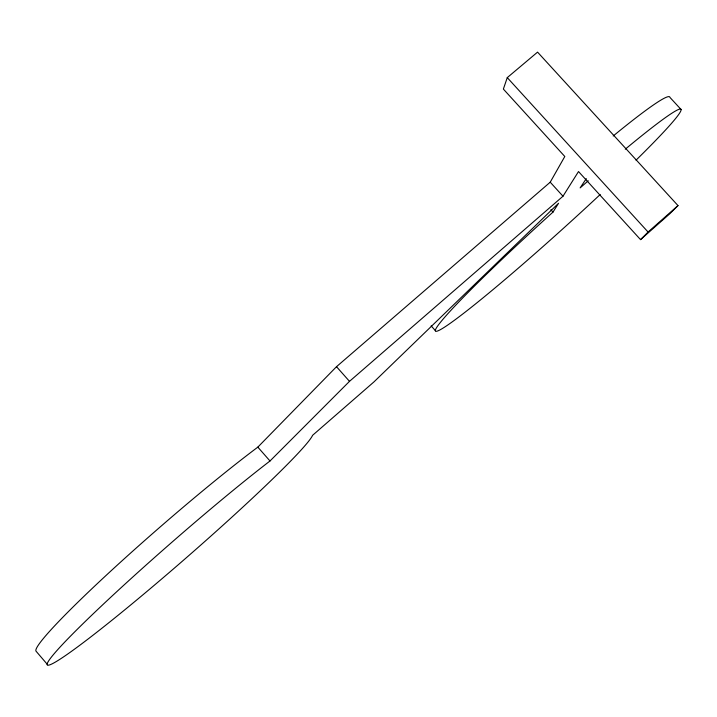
<?xml version="1.0" encoding="UTF-8"?>
<svg xmlns="http://www.w3.org/2000/svg" width="717" height="717" viewBox="0 0 717 717"><rect width="100%" height="100%" fill="white"/><g stroke="black" fill="none" stroke-linecap="round" stroke-linejoin="round"><path stroke-width="1.08" d="M600.219 194.495A165.394 9.518 -42.1 0 1 437.809 330.913A165.394 9.518 -42.1 0 1 553.004 212.089L558.552 203.27L373.942 381.91L312.576 435.327A175.799 10.603 -41.1 0 1 142.217 595.397A175.799 10.603 -41.1 0 1 64.7 642.118A175.799 10.603 -41.1 0 1 270.004 460.986L349.502 381.345L562.988 196.225L578.511 171.551L640.541 239.63L669.723 213.827L677.995 205.591L537.562 52.126L507.269 77.624L503.37 89.078L564.799 156.494L550.226 182.19L336.506 366.692L257.833 447.13A175.674 12.431 -41 0 0 110.741 571.117A175.674 12.431 -41 0 0 36.092 651.242L47.591 664.686M586.3 178.614L580.134 187.89L588.245 180.792M640.541 239.63L648.078 232.03L677.995 205.591M681.15 109.584L669.92 97.387A165.277 11.158 -42.2 0 0 613.196 135.988M507.269 77.624L648.078 232.03M550.226 182.19L562.988 196.225M550.862 209.722L553.004 212.089M431.15 325.894L435.479 330.743M336.506 366.692L349.502 381.345M257.833 447.13L270.004 460.986M625.278 149.19A165.394 9.518 -42.1 0 1 636.051 160.16"/></g></svg>
